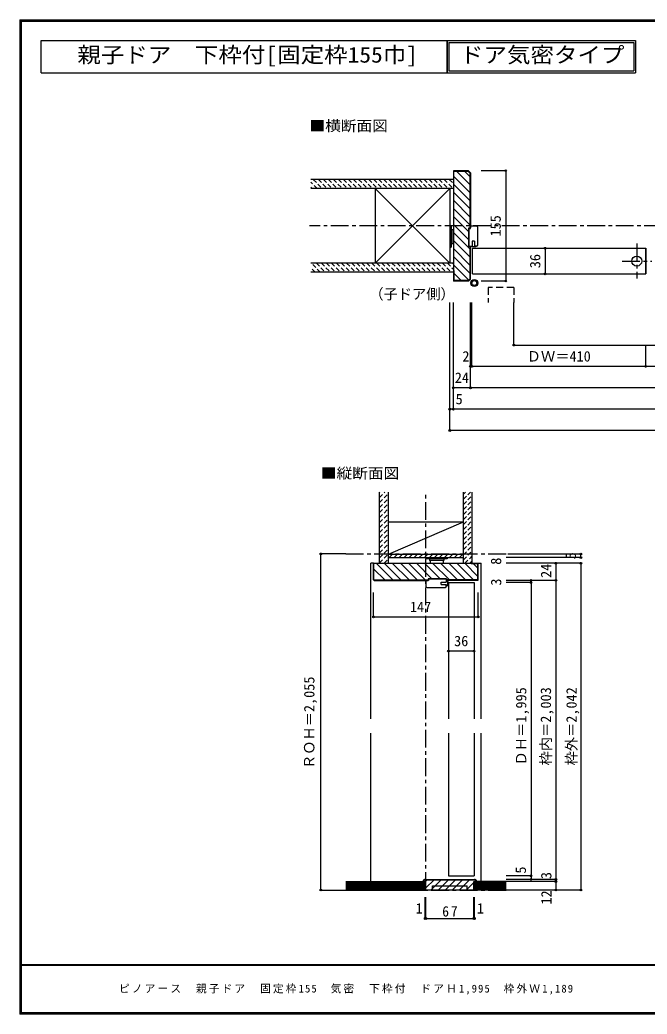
# Model space of a CAD drawing. Units: millimetres at full size, sheet at 1:5. Extents: x -973 to 977, y -718 to 696.
# Drawn here: x -973 to -93, y -701 to 696 of the extents above; entities that cross this region are included whole.
import ezdxf
from ezdxf.enums import TextEntityAlignment as Align

# ---------------------------------------------------------------- set-up
doc = ezdxf.new("R2010")
doc.units = ezdxf.units.MM
doc.header["$LTSCALE"] = 5
doc.header["$PDMODE"] = 32
doc.header["$PDSIZE"] = 2.5
for name, pattern in [('CHAIN1', [8, 5, -1, 1, -1]), ('DASHED1', [1.8, 1.2, -0.6]), ('DASHED2', [3, 2, -1])]:
    doc.linetypes.add(name, pattern=pattern)
for name, color, linetype in [('0-0_補助線', 7, 'Continuous'), ('0-1_通り芯', 4, 'CHAIN1'), ('0-3_仕上', 7, 'Continuous'), ('0-4_枠', 3, 'Continuous'), ('0-6_扉', 6, 'Continuous'), ('0-7_金物', 7, 'Continuous'), ('0-A_文字', 3, 'Continuous'), ('0-B_寸法', 7, 'Continuous'), ('0-C_ﾊｯﾁ', 4, 'DASHED1'), ('F-1_通り芯', 6, 'Continuous'), ('F-A_文字', 7, 'Continuous')]:
    doc.layers.add(name, color=color, linetype=linetype)
doc.styles.add('ＭＳ ゴシック', font='')
doc.styles.get('ＭＳ ゴシック').set_extended_font_data('MS Gothic')

# ---------------------------------------------------------------- blocks, each defined once
blk = doc.blocks.new('02')
at = {"layer": '0-0_補助線'}
for p, q in [((-4.998, -10.239), (-4.998, 14.761)), ((5.802, 17.761), (-3.198, 17.761)), ((6.802, 16.761), (6.802, -9.239)), ((-4.998, -10.239), (-0.698, -10.239)), ((2.702, -3.239), (2.702, -10.239)), ((5.802, -10.239), (2.702, -10.239)), ((5.002, -10.239), (4.402, -10.839))]:
    blk.add_line(p, q, dxfattribs=at)
for points in [[(-4.998, 14.761), (-3.198, 14.761), (-3.198, 17.761)], [(-3.469, -10.239), (-2.869, -10.839), (4.402, -10.839)], [(2.702, -3.239), (-0.698, -3.239), (-0.698, -10.239)]]:
    blk.add_lwpolyline(points, dxfattribs=at)
for centre, start, end in [((5.802, 16.761), 0, 90), ((5.802, -9.239), 270, 0)]:
    blk.add_arc(centre, 1, start, end, dxfattribs=at)
blk = doc.blocks.new('04')
at = {"layer": '0-0_補助線'}
for p, q in [((-6.847, 15.914), (-6.847, -10.086)), ((-5.847, 16.914), (3.153, 16.914)), ((4.953, -11.086), (4.953, 13.914)), ((-5.847, -11.086), (-2.747, -11.086)), ((-2.747, -4.086), (-2.747, -11.086)), ((4.953, -11.086), (0.653, -11.086))]:
    blk.add_line(p, q, dxfattribs=at)
for points in [[(4.953, 13.914), (3.153, 13.914), (3.153, 16.914)], [(-2.747, -4.086), (0.653, -4.086), (0.653, -11.086)]]:
    blk.add_lwpolyline(points, dxfattribs=at)
for centre, radius, start, end in [((-5.847, 15.914), 1, 90, 180), ((-5.847, -10.086), 1, 180, 270), ((-0.812, -9.605), 4.487, 199.27145, 340.72856), ((-0.812, -9.605), 3.887, 202.39487, 337.60513)]:
    blk.add_arc(centre, radius, start, end, dxfattribs=at)

msp = doc.modelspace()

# ---------------------------------------------------------------- linework, layer by layer
at = {"layer": '0-0_補助線', "color": 3}
for p, q in [((-343.114, 377.504), (-343.114, 403.504)), ((-343.114, 403.504), (-340.847, 403.504)), ((-340.847, 377.504), (-343.114, 377.504)), ((-374.351, -91.5), (-374.351, -89.233))]:
    msp.add_line(p, q, dxfattribs=at)
msp.add_lwpolyline([(-374.351, -89.233), (-400.351, -89.233), (-400.351, -91.5)], dxfattribs=at)
at = {"layer": '0-0_補助線'}
for radius in [5, 3.5]:
    msp.add_circle((-335.383, 326.172), radius, dxfattribs=at)
at = {"layer": '0-1_通り芯'}
for p, q in [((568.153, 406.5), (-566.847, 406.5)), ((-403.347, -526.5), (-403.347, 32.5)), ((-515.847, -54.393), (-288.49, -54.393)), ((-515.847, -526.5), (-288.49, -526.5))]:
    msp.add_line(p, q, dxfattribs=at)
at = {"layer": '0-1_通り芯', "color": 7}
for p, q in [((-107.384, 381.796), (-107.384, 332.563)), ((-127.919, 357), (-86.133, 357))]:
    msp.add_line(p, q, dxfattribs=at)
at = {"layer": '0-1_通り芯', "color": 7, "linetype": 'Continuous'}
msp.add_circle((-107.384, 357), 7, dxfattribs=at)
at = {"layer": '0-3_仕上', "color": 2}
for p, q in [((-364.847, 471.5), (-564.847, 471.5)), ((-364.847, 459), (-564.847, 459)), ((-364.847, 354), (-564.847, 354)), ((-364.847, 341.5), (-564.847, 341.5)), ((-468.347, -67.5), (-468.347, 32.5)), ((-455.847, -67.5), (-455.847, 32.5)), ((-350.847, -67.5), (-350.847, 32.5)), ((-338.347, -67.5), (-338.347, 32.5)), ((-515.847, -514.5), (-404.347, -514.5)), ((-404.347, -526.5), (-404.347, -514.5)), ((-335.347, -526.5), (-335.347, -514.5)), ((-290.847, -514.5), (-335.347, -514.5)), ((-515.847, -526.5), (-404.347, -526.5)), ((-290.847, -526.5), (-335.347, -526.5))]:
    msp.add_line(p, q, dxfattribs=at)
at = {"layer": '0-3_仕上', "color": 3}
for p, q in [((-474.823, 459), (-474.823, 354)), ((-369.823, 459), (-369.823, 354)), ((-455.847, -9.5), (-350.847, -9.5)), ((-455.847, -54.5), (-350.847, -54.5))]:
    msp.add_line(p, q, dxfattribs=at)
at = {"layer": '0-3_仕上'}
for p, q in [((-369.823, 354), (-474.823, 459)), ((-474.823, 354), (-369.823, 459)), ((-455.847, -54.5), (-350.847, -9.5)), ((-455.847, -54.5), (-350.847, -54.5)), ((-455.847, -59.5), (-350.847, -59.5)), ((-515.847, -516), (-404.347, -516)), ((-290.847, -516), (-335.347, -516)), ((-515.847, -517.5), (-404.347, -517.5)), ((-515.847, -519), (-404.347, -519)), ((-515.847, -520.5), (-404.347, -520.5)), ((-515.847, -522), (-404.347, -522)), ((-515.847, -523.5), (-404.347, -523.5)), ((-515.847, -525), (-404.347, -525)), ((-290.847, -517.5), (-335.347, -517.5)), ((-290.847, -519), (-335.347, -519)), ((-290.847, -520.5), (-335.347, -520.5)), ((-290.847, -522), (-335.347, -522)), ((-290.847, -523.5), (-335.347, -523.5)), ((-290.847, -525), (-335.347, -525))]:
    msp.add_line(p, q, dxfattribs=at)
at = {"layer": '0-4_枠'}
for p, q in [((-364.847, 484), (-364.847, 329)), ((-343.675, 484), (-364.847, 484)), ((-343.883, 483.5), (-341.347, 480.964)), ((-343.675, 484), (-340.847, 481.172)), ((-341.347, 403.504), (-341.347, 480.964)), ((-340.847, 481.172), (-340.847, 403.504)), ((-364.347, 469), (-364.847, 469)), ((-341.347, 332.036), (-341.347, 377.504)), ((-340.847, 331.828), (-340.847, 377.504)), ((-364.347, 344), (-364.847, 344)), ((-364.347, 344), (-364.347, 329.5)), ((-343.675, 329), (-364.847, 329)), ((-343.882, 329.5), (-364.347, 329.5)), ((-343.882, 329.5), (-341.347, 332.036)), ((-343.675, 329), (-340.847, 331.828)), ((-476.847, -67.5), (-329.847, -67.5)), ((-476.847, -67.5), (-329.847, -67.5)), ((-476.347, -90.586), (-476.347, -68)), ((-466.847, -68), (-476.347, -68)), ((-466.847, -67.5), (-466.847, -68)), ((-339.847, -68), (-339.847, -67.5)), ((-339.847, -68), (-330.347, -68)), ((-330.347, -90.586), (-330.347, -68)), ((-475.933, -91), (-476.347, -90.586)), ((-476.14, -91.5), (-400.351, -91.5)), ((-475.933, -91), (-400.351, -91)), ((-330.761, -91), (-374.351, -91)), ((-330.554, -91.5), (-374.347, -91.5)), ((-330.761, -91), (-330.347, -90.586)), ((-403.347, -514.5), (-407.347, -514.5)), ((-404.347, -511.5), (-335.347, -511.5)), ((-404.347, -512), (-335.347, -512)), ((-403.347, -526.5), (-403.347, -514.5)), ((-336.347, -526.5), (-403.347, -526.5)), ((-345.347, -526.5), (-345.347, -520.5))]:
    msp.add_line(p, q, dxfattribs=at)
at = {"layer": '0-4_枠', "color": 4}
for p, q in [((-476.847, -67.5), (-480.847, -67.5)), ((-480.847, -286), (-480.847, -67.5)), ((-476.847, -67.5), (-480.847, -67.5)), ((-329.847, -67.5), (-325.847, -67.5)), ((-329.847, -67.5), (-325.847, -67.5)), ((-325.847, -286), (-325.847, -67.5)), ((-480.847, -514.5), (-480.847, -306)), ((-325.847, -514.5), (-325.847, -306))]:
    msp.add_line(p, q, dxfattribs=at)
at = {"layer": '0-4_枠'}
for points in [[(-364.347, 469), (-364.347, 483.5), (-343.883, 483.5)], [(-476.14, -91.5), (-476.847, -90.793), (-476.847, -67.5)], [(-330.554, -91.5), (-329.847, -90.793), (-329.847, -67.5)], [(-336.347, -526.5), (-336.347, -514.5), (-332.347, -514.5)], [(-394.347, -526.5), (-394.347, -520.5), (-345.347, -520.5)]]:
    msp.add_lwpolyline(points, dxfattribs=at)
for centre, radius, start, end in [((-404.347, -514.5), 3, 90, 180), ((-404.347, -514.5), 2.5, 90, 180), ((-335.347, -514.5), 3, 0, 90), ((-335.347, -514.5), 2.5, 0, 90)]:
    msp.add_arc(centre, radius, start, end, dxfattribs=at)
at = {"layer": '0-6_扉'}
for p, q in [((-337.847, 375), (-94.884, 375)), ((-337.847, 339), (-337.847, 375)), ((-94.884, 339), (-94.884, 375)), ((-94.884, 375), (-94.884, 339)), ((-337.847, 339), (-94.884, 339)), ((-371.847, -94.5), (-335.847, -94.5)), ((-371.847, -94.5), (-371.847, -286)), ((-335.847, -94.5), (-335.847, -286)), ((-371.847, -306), (-371.847, -506.5)), ((-335.847, -306), (-335.847, -506.5)), ((-371.847, -506.5), (-335.847, -506.5))]:
    msp.add_line(p, q, dxfattribs=at)
at = {"layer": '0-6_扉', "linetype": 'DASHED2'}
msp.add_line((-279.852, 319.724), (-279.852, 299), dxfattribs=at)
msp.add_lwpolyline([(-279.852, 319.724), (-315.852, 319.724), (-315.852, 299)], dxfattribs=at)
at = {"layer": '0-7_金物'}
for p, q in [((-369.823, 406.5), (-367.823, 406.5)), ((-369.823, 406.5), (-369.823, 376.5)), ((-367.823, 406.5), (-367.823, 376.5)), ((-367.823, 401.5), (-365.823, 401.5)), ((-365.823, 401.5), (-365.823, 381.5)), ((-365.823, 400.5), (-364.847, 400.5)), ((-367.823, 381.5), (-365.823, 381.5)), ((-365.823, 382.5), (-364.847, 382.5)), ((-369.823, 376.5), (-367.823, 376.5)), ((-403.347, -59.5), (-403.347, -61.5)), ((-373.347, -61.5), (-403.347, -61.5)), ((-398.347, -61.5), (-398.347, -63.5)), ((-378.347, -63.5), (-398.347, -63.5)), ((-397.347, -63.5), (-397.347, -67.5)), ((-379.347, -63.5), (-379.347, -67.5)), ((-378.347, -61.5), (-378.347, -63.5)), ((-373.347, -59.5), (-373.347, -61.5))]:
    msp.add_line(p, q, dxfattribs=at)
at = {"layer": '0-A_文字'}
for p, q in [((-373.753, 621.667), (-373.753, 666.667)), ((-373.753, 666.667), (-373.753, 621.667)), ((-371.253, 664.167), (-111.649, 664.167)), ((-371.253, 664.167), (-371.253, 624.167)), ((-111.649, 664.167), (-111.649, 624.167)), ((-943.333, 621.667), (-373.753, 621.667)), ((-373.753, 621.667), (-109.149, 621.667)), ((-371.253, 624.167), (-111.649, 624.167))]:
    msp.add_line(p, q, dxfattribs=at)
for points in [[(-943.333, 621.667), (-943.333, 666.667), (-373.753, 666.667)], [(-373.753, 666.667), (-373.753, 621.667), (-373.753, 666.667)], [(-373.753, 666.667), (-109.149, 666.667), (-109.149, 621.667)]]:
    msp.add_lwpolyline(points, dxfattribs=at)
at = {"layer": '0-B_寸法', "color": 4}
for p, q in [((-291.425, 484), (-325.947, 484)), ((-235.837, 375), (-235.837, 339)), ((-369.823, 149), (-369.823, 299)), ((-364.847, 149), (-364.847, 299)), ((-364.847, 149), (-364.847, 299)), ((-340.847, 179), (-340.847, 299)), ((-338.847, 209), (-338.847, 299)), ((-279.852, 239), (-279.852, 299)), ((-279.852, 239), (284.158, 239)), ((-94.884, 209), (-94.884, 239)), ((344.153, 209), (-340.847, 209)), ((368.153, 179), (-364.847, 179)), ((-364.847, 149), (-369.823, 149)), ((-369.823, 119), (-369.823, 149)), ((368.153, 149), (-364.847, 149)), ((373.129, 119), (-369.823, 119)), ((-550.847, -526.5), (-550.847, -54.393)), ((-515.847, -54.393), (-550.847, -54.393)), ((-185.847, -54.5), (-288.49, -54.5)), ((-185.847, -59.5), (-185.847, -54.5)), ((-185.847, -59.5), (-290.847, -59.5)), ((-185.847, -67.5), (-290.847, -67.5)), ((-185.847, -67.5), (-290.847, -67.5)), ((-185.847, -59.5), (-288.49, -59.5)), ((-220.847, -67.5), (-220.847, -526.5)), ((-185.847, -67.5), (-185.847, -526.5)), ((-220.847, -91.5), (-290.847, -91.5)), ((-255.847, -94.5), (-290.847, -94.5)), ((-255.847, -91.5), (-255.847, -511.5)), ((-476.847, -142.922), (-476.847, -108.4)), ((-329.847, -142.922), (-329.847, -108.4)), ((-476.847, -142.922), (-329.847, -142.922)), ((-335.847, -190.882), (-371.847, -190.882)), ((-255.847, -506.5), (-290.847, -506.5)), ((-220.847, -511.5), (-290.847, -511.5)), ((-220.847, -514.5), (-290.847, -514.5)), ((-550.847, -526.5), (-515.847, -526.5)), ((-185.847, -526.5), (-290.847, -526.5)), ((-404.347, -566.5), (-404.347, -536.5)), ((-403.347, -566.5), (-403.347, -536.5)), ((-336.347, -566.5), (-336.347, -536.5)), ((-335.347, -566.5), (-335.347, -536.5)), ((-404.347, -566.5), (-403.347, -566.5)), ((-403.347, -566.5), (-336.347, -566.5)), ((-336.347, -566.5), (-335.347, -566.5))]:
    msp.add_line(p, q, dxfattribs=at)
msp.add_lwpolyline([(-291.425, 484), (-291.425, 329), (-325.947, 329)], dxfattribs=at)
at = {"layer": '0-B_寸法'}
for p in [(-291.425, 484), (-235.837, 375), (-235.837, 339), (-291.425, 329), (-279.852, 239), (-340.847, 209), (-338.847, 209), (-94.884, 209), (-364.847, 179), (-340.847, 179), (-369.823, 149), (-364.847, 149), (-369.823, 119), (-550.847, -54.393), (-185.847, -54.5), (-220.847, -67.5), (-185.847, -59.5), (-185.847, -67.5), (-185.847, -67.5), (-255.847, -91.5), (-255.847, -94.5), (-220.847, -91.5), (-476.847, -142.922), (-329.847, -142.922), (-371.847, -190.882), (-335.847, -190.882), (-255.847, -506.5), (-255.847, -511.5), (-220.847, -511.5), (-220.847, -514.5), (-550.847, -526.5), (-220.847, -526.5), (-185.847, -526.5), (-404.347, -566.5), (-403.347, -566.5), (-336.347, -566.5), (-335.347, -566.5)]:
    msp.add_point(p, dxfattribs=at)
at = {"layer": '0-C_ﾊｯﾁ', "linetype": 'Continuous'}
for p, q in [((-364.347, 475.853), (-341.347, 452.853)), ((-360.68, 483.5), (-341.347, 464.166)), ((-349.367, 483.5), (-341.347, 475.48)), ((-364.847, 465.039), (-341.347, 441.539)), ((-364.847, 453.726), (-341.347, 430.225)), ((-364.847, 442.412), (-341.347, 418.912)), ((-364.847, 431.098), (-341.347, 407.598)), ((-364.847, 419.784), (-342.847, 397.784)), ((-364.847, 408.47), (-342.847, 386.471)), ((-364.847, 397.157), (-341.347, 373.657)), ((-364.847, 385.843), (-341.347, 362.343)), ((-364.847, 374.529), (-341.347, 351.029)), ((-364.847, 363.216), (-341.347, 339.716)), ((-364.847, 351.902), (-343.164, 330.219)), ((-364.347, 340.088), (-353.759, 329.5)), ((-472.7, -68), (-449.7, -91)), ((-461.886, -67.5), (-438.386, -91)), ((-450.572, -67.5), (-427.072, -91)), ((-439.259, -67.5), (-415.759, -91)), ((-427.945, -67.5), (-404.445, -91)), ((-416.631, -67.5), (-394.898, -89.233)), ((-405.317, -67.5), (-383.584, -89.233)), ((-394.004, -67.5), (-370.504, -91)), ((-382.69, -67.5), (-359.19, -91)), ((-371.376, -67.5), (-347.876, -91)), ((-360.063, -67.5), (-336.563, -91)), ((-348.749, -67.5), (-330.347, -85.902)), ((-336.935, -68), (-330.347, -74.588)), ((-476.347, -75.667), (-461.013, -91)), ((-404.082, -514.5), (-401.582, -512)), ((-403.347, -523.664), (-391.683, -512)), ((-396.283, -526.5), (-381.783, -512)), ((-386.384, -526.5), (-371.884, -512)), ((-376.484, -526.5), (-361.984, -512)), ((-366.585, -526.5), (-352.085, -512)), ((-356.685, -526.5), (-342.185, -512)), ((-346.786, -526.5), (-336.347, -516.061))]:
    msp.add_line(p, q, dxfattribs=at)
at = {"layer": '0-C_ﾊｯﾁ'}
for p, q in [((-556.022, 459), (-564.847, 467.825)), ((-561.451, 471.5), (-548.951, 459)), ((-554.38, 471.5), (-541.88, 459)), ((-547.309, 471.5), (-534.809, 459)), ((-540.238, 471.5), (-527.738, 459)), ((-533.167, 471.5), (-520.667, 459)), ((-526.095, 471.5), (-513.595, 459)), ((-519.024, 471.5), (-506.524, 459)), ((-511.953, 471.5), (-499.453, 459)), ((-504.882, 471.5), (-492.382, 459)), ((-497.811, 471.5), (-485.311, 459)), ((-490.74, 471.5), (-478.24, 459)), ((-483.669, 471.5), (-471.169, 459)), ((-476.598, 471.5), (-464.098, 459)), ((-469.527, 471.5), (-457.027, 459)), ((-462.456, 471.5), (-449.956, 459)), ((-455.385, 471.5), (-442.885, 459)), ((-448.314, 471.5), (-435.814, 459)), ((-441.243, 471.5), (-428.743, 459)), ((-434.172, 471.5), (-421.672, 459)), ((-427.1, 471.5), (-414.6, 459)), ((-420.029, 471.5), (-407.529, 459)), ((-412.958, 471.5), (-400.458, 459)), ((-405.887, 471.5), (-393.387, 459)), ((-398.816, 471.5), (-386.316, 459)), ((-391.745, 471.5), (-379.245, 459)), ((-384.674, 471.5), (-372.174, 459)), ((-377.603, 471.5), (-365.103, 459)), ((-370.532, 471.5), (-364.847, 465.815)), ((-563.093, 459), (-564.847, 460.754)), ((-551.659, 341.5), (-564.159, 354)), ((-557.088, 354), (-544.588, 341.5)), ((-550.017, 354), (-537.517, 341.5)), ((-542.946, 354), (-530.446, 341.5)), ((-535.875, 354), (-523.375, 341.5)), ((-528.804, 354), (-516.304, 341.5)), ((-521.733, 354), (-509.233, 341.5)), ((-514.661, 354), (-502.161, 341.5)), ((-507.59, 354), (-495.09, 341.5)), ((-500.519, 354), (-488.019, 341.5)), ((-493.448, 354), (-480.948, 341.5)), ((-486.377, 354), (-473.877, 341.5)), ((-479.306, 354), (-466.806, 341.5)), ((-472.235, 354), (-459.735, 341.5)), ((-465.164, 354), (-452.664, 341.5)), ((-458.093, 354), (-445.593, 341.5)), ((-451.022, 354), (-438.522, 341.5)), ((-443.951, 354), (-431.451, 341.5)), ((-436.88, 354), (-424.38, 341.5)), ((-429.809, 354), (-417.309, 341.5)), ((-422.738, 354), (-410.238, 341.5)), ((-415.667, 354), (-403.167, 341.5)), ((-408.595, 354), (-396.095, 341.5)), ((-401.524, 354), (-389.024, 341.5)), ((-394.453, 354), (-381.953, 341.5)), ((-387.382, 354), (-374.882, 341.5)), ((-380.311, 354), (-367.811, 341.5)), ((-373.24, 354), (-364.847, 345.607)), ((-366.169, 354), (-364.847, 352.678)), ((-558.73, 341.5), (-564.847, 347.617)), ((-468.347, 32.102), (-467.949, 32.5)), ((-468.347, 25.031), (-460.878, 32.5)), ((-468.347, 17.96), (-455.847, 30.46)), ((-350.847, 22.323), (-340.67, 32.5)), ((-350.847, 29.394), (-347.741, 32.5)), ((-468.347, 10.889), (-455.847, 23.389)), ((-468.347, 3.818), (-455.847, 16.318)), ((-350.847, 15.252), (-338.347, 27.752)), ((-350.847, 8.181), (-338.347, 20.681)), ((-468.347, -3.253), (-455.847, 9.247)), ((-468.347, -10.324), (-455.847, 2.176)), ((-350.847, 1.11), (-338.347, 13.61)), ((-350.847, -5.961), (-338.347, 6.539)), ((-468.347, -17.395), (-455.847, -4.895)), ((-468.347, -24.466), (-455.847, -11.966)), ((-350.847, -13.032), (-338.347, -0.532)), ((-350.847, -20.103), (-338.347, -7.603)), ((-468.347, -31.537), (-455.847, -19.037)), ((-468.347, -38.608), (-455.847, -26.108)), ((-350.847, -27.174), (-338.347, -14.674)), ((-350.847, -34.245), (-338.347, -21.745)), ((-468.347, -45.679), (-455.847, -33.179)), ((-468.347, -52.751), (-455.847, -40.251)), ((-350.847, -41.317), (-338.347, -28.817)), ((-350.847, -48.388), (-338.347, -35.888)), ((-468.347, -59.822), (-455.847, -47.322)), ((-468.347, -66.893), (-455.847, -54.393)), ((-455.08, -59.5), (-450.08, -54.5)), ((-448.009, -59.5), (-443.009, -54.5)), ((-440.937, -59.5), (-435.937, -54.5)), ((-433.866, -59.5), (-428.866, -54.5)), ((-426.795, -59.5), (-421.795, -54.5)), ((-419.724, -59.5), (-414.724, -54.5)), ((-412.653, -59.5), (-407.653, -54.5)), ((-405.582, -59.5), (-400.582, -54.5)), ((-398.511, -59.5), (-393.511, -54.5)), ((-391.44, -59.5), (-386.44, -54.5)), ((-384.369, -59.5), (-379.369, -54.5)), ((-377.298, -59.5), (-372.298, -54.5)), ((-370.227, -59.5), (-365.227, -54.5)), ((-363.156, -59.5), (-358.156, -54.5)), ((-356.085, -59.5), (-351.085, -54.5)), ((-350.847, -55.459), (-338.347, -42.959)), ((-350.847, -62.53), (-338.347, -50.03)), ((-461.883, -67.5), (-455.847, -61.464)), ((-348.746, -67.5), (-338.347, -57.101)), ((-341.675, -67.5), (-338.347, -64.172))]:
    msp.add_line(p, q, dxfattribs=at)
at = {"layer": 'F-1_通り芯'}
for p, q in [((-973.347, 695.833), (-973.347, -700.833)), ((-973.347, 695.833), (976.653, 695.833)), ((-973.347, 695), (976.653, 695)), ((-973.347, 694.167), (976.653, 694.167)), ((-972.514, 695.833), (-972.514, -700.833)), ((-971.68, 695.833), (-971.68, -700.833)), ((976.653, -631.667), (-973.347, -631.667)), ((976.653, -632.5), (-973.347, -632.5)), ((976.653, -699.167), (-973.347, -699.167)), ((976.653, -700), (-973.347, -700)), ((976.653, -700.833), (-973.347, -700.833))]:
    msp.add_line(p, q, dxfattribs=at)

# ---------------------------------------------------------------- block references
at = {"layer": '0-0_補助線'}
msp.add_blockref('02', (-337.649, 388.243), dxfattribs=at)
at = {"layer": '0-0_補助線', "rotation": 90}
msp.add_blockref('04', (-385.937, -94.653), dxfattribs=at)

# ---------------------------------------------------------------- texts
at = {"layer": '0-A_文字', "style": 'ＭＳ ゴシック', "width": 1.1}
for s, p in [('親子ドア\u3000下枠付[固定枠155巾]', (-892.708, 629.167)), ('ドア気密タイプ', (-355.628, 629.167))]:
    msp.add_text(s, height=21.99, dxfattribs=at).set_placement(p, align=Align.BOTTOM_LEFT)
at = {"layer": '0-A_文字', "color": 7, "style": 'ＭＳ ゴシック', "width": 1.1}
for s, p in [('■横断面図', (-566.847, 535.24)), ('■縦断面図', (-550.847, 47.256))]:
    msp.add_text(s, height=14.66, dxfattribs=at).set_placement(p, align=Align.BOTTOM_LEFT)
at = {"layer": '0-A_文字', "color": 7, "style": 'ＭＳ ゴシック'}
msp.add_text('（子ドア側）', height=14.66, dxfattribs=at).set_placement((-482.847, 299), align=Align.BOTTOM_LEFT)
at = {"layer": '0-B_寸法', "style": 'ＭＳ ゴシック'}
for s, p in [('155', (-293.925, 391.5)), ('36', (-238.337, 347)), ('5', (-188.347, -62)), ('8', (-293.31, -69.601)), ('24', (-223.063, -88.071)), ('3', (-293.173, -98.917)), ('ＲＯＨ＝2,055', (-555.488, -356.5)), ('ＤＨ＝1,995', (-258.027, -351.5)), ('枠内＝2,003', (-223.347, -351.5)), ('枠外＝2,042', (-187.333, -351.5)), ('5', (-258.556, -503.466)), ('3', (-222.797, -511.174)), ('12', (-222.592, -546.952))]:
    msp.add_text(s, height=14.66, rotation=90, dxfattribs=at).set_placement(p, align=Align.BOTTOM_LEFT)
for s, p in [('2', (-352.169, 211.5)), ('ＤＷ＝410', (-261.865, 211.5)), ('24', (-362.847, 181.5)), ('5', (-361.701, 151.5)), ('147', (-425.847, -140.422)), ('36', (-363.847, -188.382)), ('1', (-417.847, -564)), ('1', (-331.847, -564))]:
    msp.add_text(s, height=14.66, dxfattribs=at).set_placement(p, align=Align.BOTTOM_LEFT)
at = {"layer": '0-B_寸法', "insert": (-380.472, -564), "char_height": 14.66, "attachment_point": 7, "style": 'ＭＳ ゴシック'}
msp.add_mtext('\\T1.27;\\W0.95;67', dxfattribs=at)
at = {"layer": 'F-A_文字', "insert": (-834.18, -673.333), "char_height": 11, "attachment_point": 7, "style": 'ＭＳ ゴシック'}
msp.add_mtext('\\T1.2;ピノアース\u3000親子ドア\u3000固定枠155\u3000気密\u3000下枠付\u3000ドアＨ1,995\u3000枠外Ｗ1,189', dxfattribs=at)

doc.saveas('drawing.dxf')
